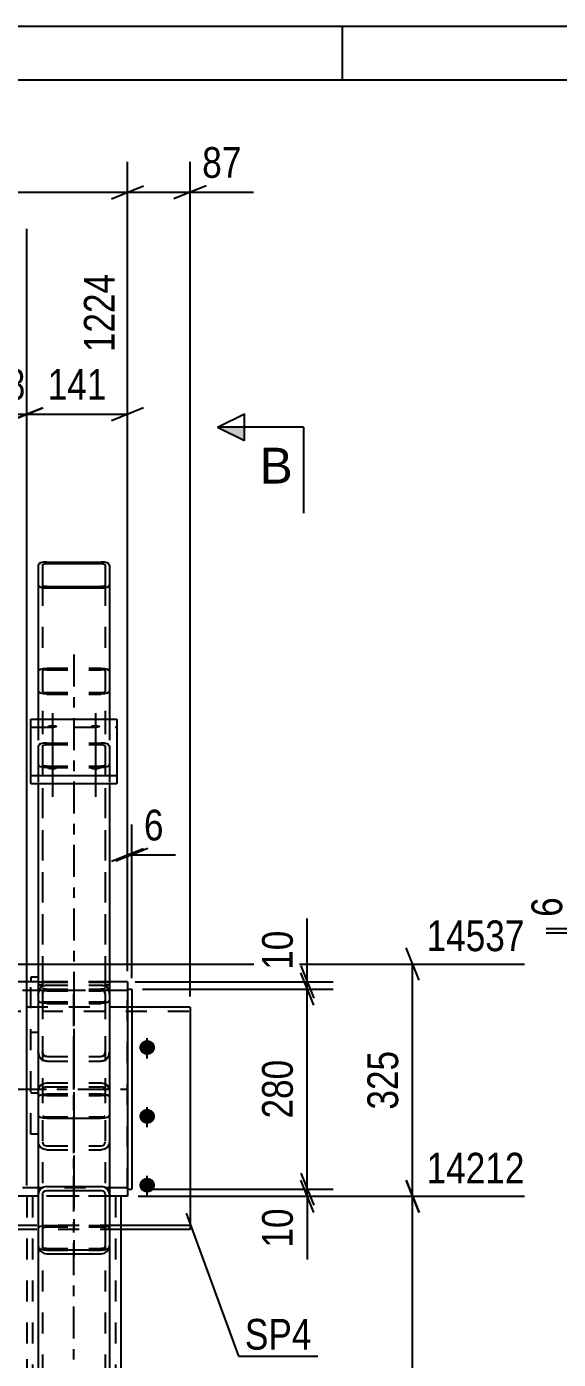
# Model space of a CAD drawing. Header units: millimetres. Extents: x 0 to 841, y 0 to 594.
# Drawn here: x 181.6 to 231.1, y 469.7 to 594 of the extents above; entities that cross this region are included whole.
import ezdxf

# ---------------------------------------------------------------- set-up
doc = ezdxf.new("R2010")
doc.units = ezdxf.units.MM
doc.linetypes.add('DXK_LINE_DOT2', pattern=[3.9198, 1.9599, -1.9599])
doc.linetypes.add('DXK_LINE_DOT3', pattern=[5.9187, 2.979, -0.9799, 0.9799, -0.9799])
doc.styles.add('Arial', font='arial.ttf', dxfattribs={"height": 0.2})
doc.styles.add('Arial Narrow', font='ARIALN.TTF', dxfattribs={"height": 0.2})

# ---------------------------------------------------------------- blocks, each defined once
blk = doc.blocks.new('Unknown-695494452-1133')
at = {"color": 5, "linetype": 'Continuous'}
for p, q in [((841, 594), (0, 594)), ((211, 589), (211, 594)), ((836, 589), (5, 589))]:
    blk.add_line(p, q, dxfattribs=at)
blk = doc.blocks.new('Bolt-695494452-3426 - 3410')
at = {"linetype": 'Continuous'}
for points in [[(192.8, 498.08), (192.65, 498.1), (192.51, 498.14), (192.37, 498.22), (192.26, 498.31), (192.17, 498.43), (192.11, 498.56), (192.07, 498.7), (192.07, 498.84), (192.11, 498.99), (192.17, 499.12), (192.26, 499.23), (192.37, 499.33), (192.51, 499.4), (192.65, 499.45), (192.8, 499.46), (192.96, 499.45), (193.1, 499.4), (193.23, 499.33), (193.35, 499.23), (193.44, 499.12), (193.5, 498.99), (193.53, 498.84), (193.53, 498.7), (193.5, 498.56), (193.44, 498.43), (193.35, 498.31), (193.23, 498.22), (193.1, 498.14), (192.96, 498.1)], [(192.8, 491.66), (192.65, 491.68), (192.51, 491.72), (192.37, 491.79), (192.26, 491.89), (192.17, 492.01), (192.11, 492.14), (192.07, 492.28), (192.07, 492.42), (192.11, 492.56), (192.17, 492.7), (192.26, 492.81), (192.37, 492.91), (192.51, 492.98), (192.65, 493.03), (192.8, 493.04), (192.96, 493.03), (193.1, 492.98), (193.23, 492.91), (193.35, 492.81), (193.44, 492.7), (193.5, 492.56), (193.53, 492.42), (193.53, 492.28), (193.5, 492.14), (193.44, 492.01), (193.35, 491.89), (193.23, 491.79), (193.1, 491.72), (192.96, 491.68)], [(192.8, 485.24), (192.65, 485.26), (192.51, 485.3), (192.37, 485.37), (192.26, 485.47), (192.17, 485.59), (192.11, 485.72), (192.07, 485.86), (192.07, 486), (192.11, 486.14), (192.17, 486.27), (192.26, 486.39), (192.37, 486.49), (192.51, 486.56), (192.65, 486.6), (192.8, 486.62), (192.96, 486.6), (193.1, 486.56), (193.23, 486.49), (193.35, 486.39), (193.44, 486.27), (193.5, 486.14), (193.53, 486), (193.53, 485.86), (193.5, 485.72), (193.44, 485.59), (193.35, 485.47), (193.23, 485.37), (193.1, 485.3), (192.96, 485.26)]]:
    blk.add_hatch(color=1, dxfattribs=at).paths.add_polyline_path(points)
at = {"color": 1, "linetype": 'DXK_LINE_DOT2'}
for p, q in [((179.14, 497.75), (179.14, 499.64)), ((185.97, 497.75), (185.97, 499.64)), ((179.14, 491.33), (179.14, 493.22)), ((179.14, 484.9), (179.14, 486.8)), ((185.97, 484.9), (185.97, 486.8))]:
    blk.add_line(p, q, dxfattribs=at)
at = {"color": 1, "linetype": 'Continuous'}
for p, q in [((192.8, 497.75), (192.8, 499.64)), ((192.8, 491.33), (192.8, 493.22)), ((192.8, 484.9), (192.8, 486.8))]:
    blk.add_line(p, q, dxfattribs=at)
blk = doc.blocks.new('Bolt-695494452-12363 - 3410')
at = {"linetype": 'Continuous'}
for points in [[(183.97, 528.56), (183.87, 528.56), (183.78, 528.57), (183.7, 528.59), (183.62, 528.61), (183.57, 528.64), (183.53, 528.67), (183.51, 528.7), (183.51, 528.73), (183.53, 528.77), (183.57, 528.8), (183.62, 528.82), (183.7, 528.85), (183.78, 528.86), (183.87, 528.87), (183.97, 528.88), (184.07, 528.87), (184.16, 528.86), (184.24, 528.85), (184.32, 528.82), (184.37, 528.8), (184.41, 528.77), (184.43, 528.73), (184.43, 528.7), (184.41, 528.67), (184.37, 528.64), (184.32, 528.61), (184.24, 528.59), (184.16, 528.57), (184.07, 528.56)], [(187.97, 528.56), (187.87, 528.56), (187.78, 528.57), (187.7, 528.59), (187.62, 528.61), (187.57, 528.64), (187.53, 528.67), (187.51, 528.7), (187.51, 528.73), (187.53, 528.77), (187.57, 528.8), (187.62, 528.82), (187.7, 528.85), (187.78, 528.86), (187.87, 528.87), (187.97, 528.88), (188.07, 528.87), (188.16, 528.86), (188.24, 528.85), (188.32, 528.82), (188.37, 528.8), (188.41, 528.77), (188.43, 528.73), (188.43, 528.7), (188.41, 528.67), (188.37, 528.64), (188.32, 528.61), (188.24, 528.59), (188.16, 528.57), (188.07, 528.56)], [(183.97, 524.68), (183.87, 524.68), (183.78, 524.7), (183.7, 524.71), (183.62, 524.73), (183.57, 524.76), (183.53, 524.79), (183.51, 524.82), (183.51, 524.86), (183.53, 524.89), (183.57, 524.92), (183.62, 524.95), (183.7, 524.97), (183.78, 524.99), (183.87, 525), (183.97, 525), (184.07, 525), (184.16, 524.99), (184.24, 524.97), (184.32, 524.95), (184.37, 524.92), (184.41, 524.89), (184.43, 524.86), (184.43, 524.82), (184.41, 524.79), (184.37, 524.76), (184.32, 524.73), (184.24, 524.71), (184.16, 524.7), (184.07, 524.68)], [(187.97, 524.68), (187.87, 524.68), (187.78, 524.7), (187.7, 524.71), (187.62, 524.73), (187.57, 524.76), (187.53, 524.79), (187.51, 524.82), (187.51, 524.86), (187.53, 524.89), (187.57, 524.92), (187.62, 524.95), (187.7, 524.97), (187.78, 524.99), (187.87, 525), (187.97, 525), (188.07, 525), (188.16, 524.99), (188.24, 524.97), (188.32, 524.95), (188.37, 524.92), (188.41, 524.89), (188.43, 524.86), (188.43, 524.82), (188.41, 524.79), (188.37, 524.76), (188.32, 524.73), (188.24, 524.71), (188.16, 524.7), (188.07, 524.68)]]:
    blk.add_hatch(color=1, dxfattribs=at).paths.add_polyline_path(points)
at = {"color": 1, "linetype": 'Continuous'}
for p, q in [((183.97, 529.97), (183.97, 526.02)), ((187.97, 529.97), (187.97, 526.02)), ((183.97, 526.09), (183.97, 522.15)), ((187.97, 526.09), (187.97, 522.15))]:
    blk.add_line(p, q, dxfattribs=at)
blk = doc.blocks.new('Part-695494452-3506 - 3410')
at = {"color": 7, "linetype": 'DXK_LINE_DOT2'}
for p, q in [((191.37, 502.53), (175.14, 502.53)), ((175.14, 502.53), (175.14, 484.89)), ((175.14, 502.17), (196.8, 502.17)), ((190.37, 481.81), (176.58, 481.81)), ((190.37, 482.17), (176.71, 482.17))]:
    blk.add_line(p, q, dxfattribs=at)
at = {"color": 2, "linetype": 'Continuous'}
for p, q in [((196.8, 502.53), (191.37, 502.53)), ((196.8, 502.53), (196.8, 481.81)), ((175.14, 481.81), (175.14, 484.89)), ((176.71, 482.17), (175.14, 482.17)), ((176.58, 481.81), (175.14, 481.81)), ((196.8, 482.17), (190.37, 482.17)), ((196.8, 481.81), (190.37, 481.81))]:
    blk.add_line(p, q, dxfattribs=at)
blk = doc.blocks.new('Part-695494452-12347 - 3410')
at = {"color": 7, "linetype": 'DXK_LINE_DOT3'}
blk.add_line((185.97, 535.42), (185.97, 483.91), dxfattribs=at)
at = {"color": 7, "linetype": 'DXK_LINE_DOT2'}
for p, q in [((183.13, 527.15), (182.87, 527.09)), ((183.44, 527.17), (183.13, 527.15)), ((183.44, 527.17), (188.5, 527.17)), ((188.81, 527.15), (188.5, 527.17)), ((189.07, 527.09), (188.81, 527.15)), ((182.7, 527), (182.64, 526.89)), ((182.64, 526.89), (182.64, 523.41)), ((182.87, 527.09), (182.7, 527)), ((183.04, 526.89), (183.07, 526.95)), ((183.04, 526.89), (183.04, 492.44)), ((183.07, 526.95), (183.15, 526.99)), ((183.15, 526.99), (183.28, 527.02)), ((183.28, 527.02), (183.44, 527.03)), ((183.44, 527.03), (188.5, 527.03)), ((188.5, 527.03), (188.66, 527.02)), ((188.66, 527.02), (188.79, 526.99)), ((188.79, 526.99), (188.87, 526.95)), ((188.87, 526.95), (188.9, 526.89)), ((188.9, 526.89), (188.9, 492.44)), ((189.24, 527), (189.07, 527.09)), ((189.3, 526.89), (189.24, 527)), ((189.3, 526.89), (189.3, 523.41)), ((182.64, 525.16), (182.7, 525.06)), ((182.7, 525.06), (182.87, 524.97)), ((182.87, 524.97), (183.13, 524.91)), ((183.07, 525.11), (183.04, 525.16)), ((183.15, 525.06), (183.07, 525.11)), ((183.13, 524.91), (183.44, 524.89)), ((183.28, 525.03), (183.15, 525.06)), ((183.44, 525.02), (183.28, 525.03)), ((183.44, 525.02), (188.5, 525.02)), ((183.44, 524.89), (188.5, 524.89)), ((188.66, 525.03), (188.5, 525.02)), ((188.5, 524.89), (188.81, 524.91)), ((188.79, 525.06), (188.66, 525.03)), ((188.87, 525.11), (188.79, 525.06)), ((188.81, 524.91), (189.07, 524.97)), ((188.9, 525.16), (188.87, 525.11)), ((189.07, 524.97), (189.24, 525.06)), ((189.24, 525.06), (189.3, 525.16)), ((182.64, 494.17), (182.7, 494.28)), ((182.7, 494.28), (182.87, 494.37)), ((182.87, 494.37), (183.13, 494.42)), ((183.07, 494.22), (183.04, 494.17)), ((183.15, 494.27), (183.07, 494.22)), ((183.13, 494.42), (183.44, 494.45)), ((183.28, 494.3), (183.15, 494.27)), ((183.44, 494.31), (183.28, 494.3)), ((183.44, 494.45), (188.5, 494.45)), ((183.44, 494.31), (188.5, 494.31)), ((188.5, 494.45), (188.81, 494.42)), ((188.66, 494.3), (188.5, 494.31)), ((188.79, 494.27), (188.66, 494.3)), ((188.87, 494.22), (188.79, 494.27)), ((188.81, 494.42), (189.07, 494.37)), ((188.9, 494.17), (188.87, 494.22)), ((189.07, 494.37), (189.24, 494.28)), ((189.24, 494.28), (189.3, 494.17)), ((183.04, 492.44), (183.07, 492.39)), ((183.07, 492.39), (183.15, 492.34)), ((183.15, 492.34), (183.28, 492.31)), ((183.28, 492.31), (183.44, 492.3)), ((183.44, 492.3), (188.5, 492.3)), ((188.5, 492.3), (188.66, 492.31)), ((188.66, 492.31), (188.79, 492.34)), ((188.79, 492.34), (188.87, 492.39)), ((188.87, 492.39), (188.9, 492.44))]:
    blk.add_line(p, q, dxfattribs=at)
at = {"color": 2, "linetype": 'Continuous'}
for p, q in [((182.64, 523.41), (182.64, 492.44)), ((189.3, 523.41), (189.3, 492.44)), ((182.7, 492.33), (182.64, 492.44)), ((182.87, 492.25), (182.7, 492.33)), ((189.24, 492.33), (189.07, 492.25)), ((189.3, 492.44), (189.24, 492.33)), ((183.13, 492.19), (182.87, 492.25)), ((183.44, 492.17), (183.13, 492.19)), ((183.44, 492.17), (188.5, 492.17)), ((188.81, 492.19), (188.5, 492.17)), ((189.07, 492.25), (188.81, 492.19))]:
    blk.add_line(p, q, dxfattribs=at)
blk = doc.blocks.new('Part-695494452-3513 - 3410')
at = {"color": 7, "linetype": 'DXK_LINE_DOT2'}
for p, q in [((182.69, 504.03), (182.64, 503.75)), ((182.64, 503.75), (182.64, 489.97)), ((182.7, 504.08), (182.69, 504.03)), ((183.04, 503.75), (183.07, 503.92)), ((183.04, 503.75), (183.04, 489.97)), ((183.07, 503.92), (183.15, 504.05)), ((183.44, 504.6), (183.13, 504.54)), ((183.15, 504.05), (183.28, 504.15)), ((183.28, 504.15), (183.44, 504.18)), ((183.44, 504.6), (188.5, 504.6)), ((183.44, 504.18), (188.5, 504.18)), ((188.81, 504.54), (188.5, 504.6)), ((188.5, 504.18), (188.66, 504.15)), ((188.66, 504.15), (188.79, 504.05)), ((188.79, 504.05), (188.87, 503.92)), ((188.87, 503.92), (188.9, 503.75)), ((188.9, 503.75), (188.9, 489.97)), ((189.25, 504.03), (189.24, 504.08)), ((189.3, 503.75), (189.25, 504.03)), ((189.3, 503.75), (189.3, 489.97)), ((182.64, 498.36), (182.7, 498.04)), ((183.07, 498.2), (183.04, 498.36)), ((183.15, 498.06), (183.07, 498.2)), ((183.13, 497.57), (183.44, 497.51)), ((183.28, 497.97), (183.15, 498.06)), ((183.44, 497.94), (183.28, 497.97)), ((183.44, 497.94), (188.5, 497.94)), ((183.44, 497.51), (188.5, 497.51)), ((188.66, 497.97), (188.5, 497.94)), ((188.5, 497.51), (188.81, 497.57)), ((188.79, 498.06), (188.66, 497.97)), ((188.87, 498.2), (188.79, 498.06)), ((188.9, 498.36), (188.87, 498.2)), ((189.24, 498.04), (189.3, 498.36)), ((182.64, 494.73), (182.7, 495.02)), ((182.7, 495.02), (182.87, 495.26)), ((182.87, 495.26), (183.13, 495.43)), ((183.07, 494.88), (183.04, 494.73)), ((183.15, 495), (183.07, 494.88)), ((183.13, 495.43), (183.44, 495.48)), ((183.28, 495.08), (183.15, 495)), ((183.44, 495.11), (183.28, 495.08)), ((183.44, 495.48), (188.5, 495.48)), ((183.44, 495.11), (188.5, 495.11)), ((188.5, 495.48), (188.81, 495.43)), ((188.66, 495.08), (188.5, 495.11)), ((188.79, 495), (188.66, 495.08)), ((188.87, 494.88), (188.79, 495)), ((188.81, 495.43), (189.07, 495.26)), ((188.9, 494.73), (188.87, 494.88)), ((189.07, 495.26), (189.24, 495.02)), ((189.24, 495.02), (189.3, 494.73)), ((182.7, 489.68), (182.64, 489.97)), ((183.04, 489.97), (183.07, 489.83)), ((183.07, 489.83), (183.15, 489.7)), ((188.79, 489.7), (188.87, 489.83)), ((188.87, 489.83), (188.9, 489.97)), ((189.3, 489.97), (189.24, 489.68)), ((182.87, 489.44), (182.7, 489.68)), ((183.13, 489.28), (182.87, 489.44)), ((183.44, 489.22), (183.13, 489.28)), ((183.15, 489.7), (183.28, 489.62)), ((183.28, 489.62), (183.44, 489.59)), ((183.44, 489.59), (188.5, 489.59)), ((183.44, 489.22), (188.5, 489.22)), ((188.5, 489.59), (188.66, 489.62)), ((188.81, 489.28), (188.5, 489.22)), ((188.66, 489.62), (188.79, 489.7)), ((189.07, 489.44), (188.81, 489.28)), ((189.24, 489.68), (189.07, 489.44))]:
    blk.add_line(p, q, dxfattribs=at)
at = {"color": 7, "linetype": 'DXK_LINE_DOT3'}
blk.add_line((185.97, 488.93), (185.97, 504.48), dxfattribs=at)
at = {"color": 7, "linetype": 'DXK_LINE_DOT2'}
for centre, start, end in [((183.47, 503.79), 114.3199, 159.2416), ((188.47, 503.79), 20.7584, 65.6801), ((183.47, 498.33), 200.7584, 245.6801), ((188.47, 498.33), 294.3199, 339.2416)]:
    blk.add_arc(centre, 0.827, start, end, dxfattribs=at)
blk = doc.blocks.new('Part-695494452-12361 - 3410')
at = {"color": 2, "linetype": 'Continuous'}
for p, q in [((190.97, 504.23), (191.37, 504.23)), ((191.37, 504.23), (191.37, 485.56)), ((190.97, 485.56), (191.37, 485.56))]:
    blk.add_line(p, q, dxfattribs=at)
at = {"color": 7, "linetype": 'DXK_LINE_DOT2'}
for p, q in [((190.97, 485.56), (190.97, 504.23)), ((190.97, 504.23), (190.97, 504.23)), ((190.97, 504.23), (190.97, 504.23)), ((190.97, 485.56), (190.97, 485.56)), ((190.97, 485.56), (190.97, 485.56))]:
    blk.add_line(p, q, dxfattribs=at)
blk = doc.blocks.new('Part-695494452-3563 - 3410')
at = {"color": 7, "linetype": 'DXK_LINE_DOT3'}
blk.add_line((185.97, 282.23), (185.97, 494.89), dxfattribs=at)
at = {"color": 7, "linetype": 'DXK_LINE_DOT2'}
for p, q in [((190.37, 484.89), (181.57, 484.89)), ((181.57, 484.89), (181.57, 469.71)), ((182.1, 484.89), (182.1, 292.23)), ((189.84, 484.89), (189.84, 292.23))]:
    blk.add_line(p, q, dxfattribs=at)
at = {"color": 2, "linetype": 'Continuous'}
for p, q in [((190.37, 292.23), (190.37, 484.89)), ((181.57, 469.71), (181.57, 307.41))]:
    blk.add_line(p, q, dxfattribs=at)
blk = doc.blocks.new('Part-695494452-3578 - 3410')
at = {"color": 2, "linetype": 'Continuous'}
for p, q in [((182.64, 504.89), (109.4, 504.89)), ((190.97, 504.89), (189.3, 504.89)), ((190.97, 504.89), (190.97, 503.29)), ((190.97, 503.29), (190.97, 484.89)), ((182.64, 484.89), (109.4, 484.89)), ((190.97, 484.89), (189.3, 484.89))]:
    blk.add_line(p, q, dxfattribs=at)
at = {"color": 7, "linetype": 'DXK_LINE_DOT2'}
for p, q in [((109.4, 504.89), (109.4, 484.89)), ((189.3, 504.89), (182.64, 504.89)), ((190.97, 504.77), (190.97, 503.29)), ((190.97, 504.09), (109.4, 504.09)), ((190.97, 485.69), (109.4, 485.69)), ((189.3, 484.89), (182.64, 484.89)), ((190.97, 485.69), (190.97, 485.75))]:
    blk.add_line(p, q, dxfattribs=at)
at = {"color": 7, "linetype": 'DXK_LINE_DOT3'}
blk.add_line((109.4, 494.89), (190.97, 494.89), dxfattribs=at)
blk = doc.blocks.new('Part-695494452-3579 - 3410')
at = {"color": 2, "linetype": 'Continuous'}
for p, q in [((182.64, 505.32), (181.97, 505.32)), ((181.97, 505.32), (181.97, 504.89))]:
    blk.add_line(p, q, dxfattribs=at)
at = {"color": 7, "linetype": 'DXK_LINE_DOT2'}
for p, q in [((181.97, 490.69), (181.97, 504.89)), ((182.64, 505.32), (182.64, 490.69)), ((181.97, 500.21), (182.64, 500.21)), ((181.97, 494.53), (182.64, 494.53)), ((182.64, 490.69), (181.97, 490.69))]:
    blk.add_line(p, q, dxfattribs=at)
blk = doc.blocks.new('Part-695494452-3582 - 3410')
at = {"color": 7, "linetype": 'DXK_LINE_DOT2'}
for p, q in [((182.64, 503.75), (182.7, 504.08)), ((182.64, 503.75), (182.64, 492.44)), ((183.07, 503.91), (183.04, 503.75)), ((183.04, 503.75), (183.04, 485.05)), ((183.15, 504.05), (183.07, 503.91)), ((183.13, 504.54), (183.44, 504.6)), ((183.28, 504.14), (183.15, 504.05)), ((183.44, 504.18), (183.28, 504.14)), ((183.44, 504.6), (188.5, 504.6)), ((183.44, 504.18), (188.5, 504.18)), ((188.5, 504.6), (188.81, 504.54)), ((188.66, 504.14), (188.5, 504.18)), ((188.79, 504.05), (188.66, 504.14)), ((188.87, 503.91), (188.79, 504.05)), ((188.9, 503.75), (188.87, 503.91)), ((188.9, 503.75), (188.9, 485.05)), ((189.24, 504.08), (189.3, 503.75)), ((189.3, 503.75), (189.3, 492.44)), ((182.7, 498.03), (182.64, 498.36)), ((183.04, 498.36), (183.07, 498.19)), ((183.07, 498.19), (183.15, 498.06)), ((183.44, 497.51), (183.13, 497.57)), ((183.15, 498.06), (183.28, 497.96)), ((183.28, 497.96), (183.44, 497.93)), ((183.44, 497.93), (188.5, 497.93)), ((183.44, 497.51), (188.5, 497.51)), ((188.5, 497.93), (188.66, 497.96)), ((188.81, 497.57), (188.5, 497.51)), ((188.66, 497.96), (188.79, 498.06)), ((188.79, 498.06), (188.87, 498.19)), ((188.87, 498.19), (188.9, 498.36)), ((189.3, 498.36), (189.24, 498.03))]:
    blk.add_line(p, q, dxfattribs=at)
at = {"color": 7, "linetype": 'DXK_LINE_DOT3'}
blk.add_line((185.97, 504.48), (185.97, 479.24), dxfattribs=at)
at = {"color": 2, "linetype": 'Continuous'}
for p, q in [((182.64, 492.44), (182.64, 480.29)), ((189.3, 492.44), (189.3, 480.29)), ((182.7, 485.33), (182.64, 485.05)), ((182.87, 485.58), (182.7, 485.33)), ((183.13, 485.74), (182.87, 485.58)), ((183.04, 485.05), (183.07, 485.19)), ((183.04, 485.05), (183.04, 480.29)), ((183.07, 485.19), (183.15, 485.31)), ((183.44, 485.8), (183.13, 485.74)), ((183.15, 485.31), (183.28, 485.39)), ((183.28, 485.39), (183.44, 485.42)), ((183.44, 485.8), (188.5, 485.8)), ((183.44, 485.42), (188.5, 485.42)), ((188.81, 485.74), (188.5, 485.8)), ((188.5, 485.42), (188.66, 485.39)), ((188.66, 485.39), (188.79, 485.31)), ((188.79, 485.31), (188.87, 485.19)), ((189.07, 485.58), (188.81, 485.74)), ((188.87, 485.19), (188.9, 485.05)), ((188.9, 485.05), (188.9, 480.29)), ((189.24, 485.33), (189.07, 485.58)), ((189.3, 485.05), (189.24, 485.33)), ((182.64, 480.29), (182.7, 480)), ((182.7, 480), (182.87, 479.76)), ((183.07, 480.14), (183.04, 480.29)), ((183.15, 480.02), (183.07, 480.14)), ((183.28, 479.94), (183.15, 480.02)), ((183.44, 479.91), (183.28, 479.94)), ((183.44, 479.91), (188.5, 479.91)), ((188.66, 479.94), (188.5, 479.91)), ((188.79, 480.02), (188.66, 479.94)), ((188.87, 480.14), (188.79, 480.02)), ((188.9, 480.29), (188.87, 480.14)), ((189.07, 479.76), (189.24, 480)), ((189.24, 480), (189.3, 480.29)), ((182.87, 479.76), (183.13, 479.59)), ((183.13, 479.59), (183.44, 479.54)), ((183.44, 479.54), (188.5, 479.54)), ((188.5, 479.54), (188.81, 479.59)), ((188.81, 479.59), (189.07, 479.76))]:
    blk.add_line(p, q, dxfattribs=at)
at = {"color": 7, "linetype": 'DXK_LINE_DOT2'}
for centre, start, end in [((183.47, 503.78), 114.3245, 159.2458), ((188.47, 503.78), 20.7542, 65.6755), ((183.47, 498.32), 200.7542, 245.6755), ((188.47, 498.32), 294.3245, 339.2458)]:
    blk.add_arc(centre, 0.828, start, end, dxfattribs=at)
blk = doc.blocks.new('Part-695494452-3583 - 3410')
at = {"color": 7, "linetype": 'DXK_LINE_DOT2'}
for p, q in [((182.7, 482), (182.64, 481.9)), ((182.64, 481.9), (182.64, 480.29)), ((182.87, 482.09), (182.7, 482)), ((183.13, 482.15), (182.87, 482.09)), ((183.04, 481.9), (183.07, 481.95)), ((183.04, 481.9), (183.04, 292.07)), ((183.07, 481.95), (183.15, 481.99)), ((183.44, 482.17), (183.13, 482.15)), ((183.15, 481.99), (183.28, 482.02)), ((183.28, 482.02), (183.44, 482.03)), ((183.44, 482.17), (188.5, 482.17)), ((183.44, 482.03), (188.5, 482.03)), ((188.5, 482.17), (188.81, 482.15)), ((188.5, 482.03), (188.66, 482.02)), ((188.66, 482.02), (188.79, 481.99)), ((188.79, 481.99), (188.87, 481.95)), ((188.81, 482.15), (188.87, 482.14)), ((188.87, 482.14), (189.07, 482.09)), ((188.87, 481.95), (188.9, 481.9)), ((188.9, 481.9), (188.9, 292.07)), ((189.24, 482), (189.07, 482.09)), ((189.3, 481.9), (189.24, 482)), ((189.3, 481.9), (189.3, 480.29)), ((182.7, 480.05), (182.68, 480.08)), ((182.7, 480.05), (182.87, 479.96)), ((182.87, 479.96), (183.13, 479.9)), ((183.07, 480.1), (183.04, 480.15)), ((183.15, 480.06), (183.07, 480.1)), ((183.13, 479.9), (183.44, 479.88)), ((183.28, 480.03), (183.15, 480.06)), ((183.44, 480.02), (183.28, 480.03)), ((183.44, 480.02), (188.5, 480.02)), ((183.44, 479.88), (188.5, 479.88)), ((188.66, 480.03), (188.5, 480.02)), ((188.5, 479.88), (188.81, 479.9)), ((188.79, 480.06), (188.66, 480.03)), ((188.87, 480.1), (188.79, 480.06)), ((188.81, 479.9), (189.07, 479.96)), ((188.9, 480.15), (188.87, 480.1)), ((189.07, 479.96), (189.24, 480.05)), ((189.24, 480.05), (189.26, 480.08))]:
    blk.add_line(p, q, dxfattribs=at)
at = {"color": 2, "linetype": 'Continuous'}
for p, q in [((182.64, 480.29), (182.64, 292.07)), ((182.68, 480.08), (182.64, 480.15)), ((189.26, 480.08), (189.3, 480.15)), ((189.3, 480.29), (189.3, 292.07))]:
    blk.add_line(p, q, dxfattribs=at)
blk = doc.blocks.new('Part-695494452-12343 - 3410')
at = {"color": 7, "linetype": 'DXK_LINE_DOT2'}
for p, q in [((182.64, 533.87), (182.7, 533.98)), ((182.64, 533.87), (182.64, 504.36)), ((182.7, 533.98), (182.87, 534.07)), ((182.87, 534.07), (183.13, 534.14)), ((183.07, 533.92), (183.04, 533.87)), ((183.04, 533.87), (183.04, 504.36)), ((183.15, 533.97), (183.07, 533.92)), ((183.13, 534.14), (183.44, 534.16)), ((183.28, 534), (183.15, 533.97)), ((183.44, 534.01), (183.28, 534)), ((183.44, 534.16), (188.5, 534.16)), ((183.44, 534.01), (188.5, 534.01)), ((188.5, 534.16), (188.81, 534.14)), ((188.66, 534), (188.5, 534.01)), ((188.79, 533.97), (188.66, 534)), ((188.87, 533.92), (188.79, 533.97)), ((188.81, 534.14), (189.07, 534.07)), ((188.9, 533.87), (188.87, 533.92)), ((188.9, 533.87), (188.9, 504.36)), ((189.07, 534.07), (189.24, 533.98)), ((189.24, 533.98), (189.3, 533.87)), ((189.3, 533.87), (189.3, 504.36)), ((182.7, 531.91), (182.64, 532.02)), ((182.87, 531.82), (182.7, 531.91)), ((183.13, 531.75), (182.87, 531.82)), ((183.04, 532.02), (183.07, 531.97)), ((183.07, 531.97), (183.15, 531.92)), ((183.44, 531.73), (183.13, 531.75)), ((183.15, 531.92), (183.28, 531.89)), ((183.28, 531.89), (183.44, 531.88)), ((183.44, 531.88), (188.5, 531.88)), ((183.44, 531.73), (188.5, 531.73)), ((188.5, 531.88), (188.66, 531.89)), ((188.81, 531.75), (188.5, 531.73)), ((188.66, 531.89), (188.79, 531.92)), ((188.79, 531.92), (188.87, 531.97)), ((189.07, 531.82), (188.81, 531.75)), ((188.87, 531.97), (188.9, 532.02)), ((189.24, 531.91), (189.07, 531.82)), ((189.3, 532.02), (189.24, 531.91)), ((182.64, 504.89), (183.04, 504.89)), ((182.7, 504.87), (182.64, 504.87)), ((182.87, 504.87), (182.7, 504.87)), ((183.13, 504.87), (182.87, 504.87)), ((183.04, 504.87), (183.07, 504.87)), ((183.07, 504.87), (183.15, 504.87)), ((183.44, 504.87), (183.13, 504.87)), ((183.15, 504.87), (183.28, 504.87)), ((183.28, 504.87), (183.44, 504.87)), ((183.44, 504.87), (188.5, 504.87)), ((183.44, 504.87), (188.5, 504.87)), ((188.81, 504.87), (188.5, 504.87)), ((188.5, 504.87), (188.66, 504.87)), ((188.66, 504.87), (188.79, 504.87)), ((188.79, 504.87), (188.87, 504.87)), ((189.07, 504.87), (188.81, 504.87)), ((188.87, 504.87), (188.9, 504.87)), ((188.9, 504.89), (189.3, 504.89)), ((189.24, 504.87), (189.07, 504.87)), ((189.3, 504.87), (189.24, 504.87)), ((182.64, 504.61), (183.04, 504.61)), ((182.64, 504.36), (182.7, 504.24)), ((182.7, 504.24), (182.87, 504.15)), ((182.87, 504.15), (183.13, 504.09)), ((183.07, 504.3), (183.04, 504.36)), ((183.15, 504.25), (183.07, 504.3)), ((183.13, 504.09), (183.44, 504.06)), ((183.28, 504.22), (183.15, 504.25)), ((183.44, 504.21), (183.28, 504.22)), ((183.44, 504.21), (188.5, 504.21)), ((183.44, 504.06), (188.5, 504.06)), ((188.66, 504.22), (188.5, 504.21)), ((188.5, 504.06), (188.81, 504.09)), ((188.79, 504.25), (188.66, 504.22)), ((188.87, 504.3), (188.79, 504.25)), ((188.81, 504.09), (189.07, 504.15)), ((188.9, 504.36), (188.87, 504.3)), ((188.9, 504.61), (189.3, 504.61)), ((189.07, 504.15), (189.24, 504.24)), ((189.24, 504.24), (189.3, 504.36))]:
    blk.add_line(p, q, dxfattribs=at)
blk = doc.blocks.new('Part-695494452-12345 - 3410')
at = {"color": 2, "linetype": 'Continuous'}
for p, q in [((182.7, 543.88), (182.64, 543.77)), ((182.64, 543.77), (182.64, 529.4)), ((182.87, 543.98), (182.7, 543.88)), ((183.13, 544.04), (182.87, 543.98)), ((183.04, 543.77), (183.07, 543.83)), ((183.04, 543.77), (183.04, 541.93)), ((183.07, 543.83), (183.15, 543.87)), ((183.44, 544.06), (183.13, 544.04)), ((183.15, 543.87), (183.28, 543.91)), ((183.28, 543.91), (183.44, 543.92)), ((183.44, 544.06), (188.5, 544.06)), ((183.44, 543.92), (188.5, 543.92)), ((188.81, 544.04), (188.5, 544.06)), ((188.5, 543.92), (188.66, 543.91)), ((188.66, 543.91), (188.79, 543.87)), ((188.79, 543.87), (188.87, 543.83)), ((189.07, 543.98), (188.81, 544.04)), ((188.87, 543.83), (188.9, 543.77)), ((188.9, 543.77), (188.9, 541.93)), ((189.24, 543.88), (189.07, 543.98)), ((189.3, 543.77), (189.24, 543.88)), ((189.3, 543.77), (189.3, 529.4)), ((182.64, 541.93), (182.7, 541.82)), ((182.7, 541.82), (182.87, 541.72)), ((182.87, 541.72), (183.13, 541.66)), ((183.07, 541.87), (183.04, 541.93)), ((183.15, 541.82), (183.07, 541.87)), ((183.13, 541.66), (183.44, 541.64)), ((183.28, 541.79), (183.15, 541.82)), ((183.44, 541.78), (183.28, 541.79)), ((183.44, 541.78), (188.5, 541.78)), ((183.44, 541.64), (188.5, 541.64)), ((188.66, 541.79), (188.5, 541.78)), ((188.5, 541.64), (188.81, 541.66)), ((188.79, 541.82), (188.66, 541.79)), ((188.87, 541.87), (188.79, 541.82)), ((188.81, 541.66), (189.07, 541.72)), ((188.9, 541.93), (188.87, 541.87)), ((189.07, 541.72), (189.24, 541.82)), ((189.24, 541.82), (189.3, 541.93))]:
    blk.add_line(p, q, dxfattribs=at)
at = {"color": 7, "linetype": 'DXK_LINE_DOT2'}
for p, q in [((183.04, 541.93), (183.04, 503.17)), ((188.9, 541.93), (188.9, 503.17)), ((182.64, 529.4), (182.64, 503.17)), ((189.3, 529.4), (189.3, 503.17)), ((182.64, 504.88), (182.7, 504.89)), ((182.64, 504.87), (183.04, 504.87)), ((182.7, 504.89), (182.87, 504.89)), ((182.87, 504.89), (183.13, 504.89)), ((183.07, 504.88), (183.04, 504.88)), ((183.15, 504.89), (183.07, 504.88)), ((183.13, 504.89), (183.44, 504.89)), ((183.28, 504.89), (183.15, 504.89)), ((183.44, 504.89), (183.28, 504.89)), ((183.44, 504.89), (188.5, 504.89)), ((183.44, 504.89), (188.5, 504.89)), ((188.5, 504.89), (188.81, 504.89)), ((188.66, 504.89), (188.5, 504.89)), ((188.79, 504.89), (188.66, 504.89)), ((188.87, 504.88), (188.79, 504.89)), ((188.81, 504.89), (189.07, 504.89)), ((188.9, 504.88), (188.87, 504.88)), ((188.9, 504.87), (189.3, 504.87)), ((189.07, 504.89), (189.24, 504.89)), ((189.24, 504.89), (189.3, 504.88)), ((182.64, 504.6), (183.04, 504.6)), ((188.9, 504.6), (189.3, 504.6)), ((182.7, 503.06), (182.64, 503.17)), ((182.87, 502.97), (182.7, 503.06)), ((183.13, 502.9), (182.87, 502.97)), ((183.04, 503.17), (183.07, 503.12)), ((183.07, 503.12), (183.15, 503.07)), ((183.44, 502.88), (183.13, 502.9)), ((183.15, 503.07), (183.28, 503.04)), ((183.28, 503.04), (183.44, 503.03)), ((183.44, 503.03), (188.5, 503.03)), ((183.44, 502.88), (188.5, 502.88)), ((188.5, 503.03), (188.66, 503.04)), ((188.81, 502.9), (188.5, 502.88)), ((188.66, 503.04), (188.79, 503.07)), ((188.79, 503.07), (188.87, 503.12)), ((189.07, 502.97), (188.81, 502.9)), ((188.87, 503.12), (188.9, 503.17)), ((189.24, 503.06), (189.07, 502.97)), ((189.3, 503.17), (189.24, 503.06))]:
    blk.add_line(p, q, dxfattribs=at)
blk = doc.blocks.new('Part-695494452-12349 - 3410')
at = {"color": 2, "linetype": 'Continuous'}
for p, q in [((181.97, 523.41), (181.97, 529.4)), ((181.97, 529.4), (189.97, 529.4)), ((189.97, 529.4), (189.97, 523.41)), ((181.97, 524.16), (189.97, 524.16)), ((181.97, 523.41), (189.97, 523.41))]:
    blk.add_line(p, q, dxfattribs=at)
at = {"color": 7, "linetype": 'DXK_LINE_DOT2'}
blk.add_line((181.97, 528.65), (189.97, 528.65), dxfattribs=at)
blk = doc.blocks.new('StraightDimension-695494452-4562 - 4226')
at = {"color": 7, "linetype": 'Continuous'}
blk.add_line((300.65, 509.44), (229.98, 509.44), dxfattribs=at)
blk = doc.blocks.new('StraightDimension-695494452-4569 - 4226')
at = {"color": 7, "linetype": 'Continuous'}
for p, q in [((232.83, 509.84), (232.83, 513.92)), ((232.83, 509.84), (232.83, 513.92)), ((232.23, 511.34), (233.43, 508.34)), ((300.98, 509.84), (229.98, 509.84)), ((233.43, 507.94), (232.23, 510.94)), ((232.83, 509.44), (232.83, 509.84)), ((300.65, 509.44), (229.98, 509.44))]:
    blk.add_line(p, q, dxfattribs=at)
at = {"color": 0}
blk.add_wipeout([(232.08, 513.39), (227.88, 513.39), (227.88, 510.36), (232.08, 510.36)], dxfattribs=at)
at = {"color": 3, "style": 'Arial Narrow'}
blk.add_text('6', height=2.86, rotation=90.0002, dxfattribs=at).set_placement((231.48, 510.96))
blk = doc.blocks.new('StraightDimension-695494452-3670 - 3410')
at = {"color": 7, "linetype": 'Continuous'}
for p, q in [((181.57, 485.89), (181.57, 575.15)), ((177.69, 485.89), (177.69, 566.45)), ((176.19, 557.24), (179.19, 558.44)), ((183.07, 558.44), (180.07, 557.24)), ((177.69, 557.84), (181.57, 557.84))]:
    blk.add_line(p, q, dxfattribs=at)
at = {"color": 0, "linetype": 'Continuous'}
blk.add_wipeout([(180.97, 575.75), (176.77, 575.75), (176.77, 567.24), (180.97, 567.24)], dxfattribs=at)
at = {"color": 0}
blk.add_wipeout([(182.06, 558.59), (182.06, 562.79), (177.2, 562.79), (177.2, 558.59)], dxfattribs=at)
at = {"color": 3, "linetype": 'Continuous', "style": 'Arial Narrow'}
blk.add_text('1083', height=2.863, rotation=90.0002, dxfattribs=at).set_placement((180.37, 567.84))
at = {"color": 3, "style": 'Arial Narrow'}
blk.add_text('58', height=2.863, dxfattribs=at).set_placement((177.8, 559.19))
blk = doc.blocks.new('StraightDimension-695494452-3703 - 3410')
at = {"color": 7, "linetype": 'Continuous'}
for p, q in [((181.57, 485.89), (181.57, 575.15)), ((190.97, 505.89), (190.97, 570.95)), ((180.07, 557.24), (183.07, 558.44)), ((192.47, 558.44), (189.47, 557.24)), ((181.57, 557.84), (190.97, 557.84))]:
    blk.add_line(p, q, dxfattribs=at)
at = {"color": 0}
blk.add_wipeout([(189.61, 558.59), (189.61, 562.79), (182.93, 562.79), (182.93, 558.59)], dxfattribs=at)
at = {"color": 3, "style": 'Arial Narrow'}
blk.add_text('141', height=2.863, dxfattribs=at).set_placement((183.53, 559.19))
at = {"color": 0, "linetype": 'Continuous'}
blk.add_wipeout([(190.37, 571.55), (186.17, 571.55), (186.17, 563.04), (190.37, 563.04)], dxfattribs=at)
at = {"color": 3, "linetype": 'Continuous', "style": 'Arial Narrow'}
blk.add_text('1224', height=2.863, rotation=90.0002, dxfattribs=at).set_placement((189.77, 563.64))
blk = doc.blocks.new('StraightDimension-695494452-3892 - 3410')
at = {"color": 7, "linetype": 'Continuous'}
for p, q in [((109.4, 507.56), (109.4, 581.4)), ((190.97, 505.89), (190.97, 581.4)), ((110.9, 579.15), (107.9, 577.95)), ((109.4, 578.55), (190.97, 578.55)), ((189.47, 577.95), (192.47, 579.15))]:
    blk.add_line(p, q, dxfattribs=at)
at = {"color": 0}
blk.add_wipeout([(154.44, 579.3), (154.44, 583.5), (145.93, 583.5), (145.93, 579.3)], dxfattribs=at)
at = {"color": 3, "style": 'Arial Narrow'}
blk.add_text('1224', height=2.863, dxfattribs=at).set_placement((146.53, 579.9))
blk = doc.blocks.new('StraightDimension-695494452-3902 - 3410')
at = {"color": 7, "linetype": 'Continuous'}
for p, q in [((190.97, 505.89), (190.97, 581.4)), ((196.8, 503.53), (196.8, 581.4)), ((189.47, 577.95), (192.47, 579.15)), ((190.97, 578.55), (196.8, 578.55)), ((198.3, 579.15), (195.3, 577.95)), ((196.8, 578.55), (202.71, 578.55)), ((196.8, 578.55), (202.71, 578.55))]:
    blk.add_line(p, q, dxfattribs=at)
at = {"color": 0}
blk.add_wipeout([(202.19, 579.3), (202.19, 583.5), (197.33, 583.5), (197.33, 579.3)], dxfattribs=at)
at = {"color": 3, "style": 'Arial Narrow'}
blk.add_text('87', height=2.863, dxfattribs=at).set_placement((197.93, 579.9))
blk = doc.blocks.new('StraightDimension-695494452-4000 - 3410')
at = {"color": 7, "linetype": 'Continuous'}
for p, q in [((218.14, 483.39), (216.94, 486.39)), ((191.97, 484.89), (227.98, 484.89)), ((217.54, 272.23), (217.54, 484.89))]:
    blk.add_line(p, q, dxfattribs=at)
at = {"color": 0, "linetype": 'Continuous'}
blk.add_wipeout([(228.58, 485.49), (228.58, 489.69), (218.24, 489.69), (218.24, 485.49)], dxfattribs=at)
at = {"color": 3, "linetype": 'Continuous', "style": 'Arial Narrow'}
blk.add_text('14212', height=2.863, dxfattribs=at).set_placement((218.84, 486.09))
blk = doc.blocks.new('StraightDimension-695494452-4016 - 3410')
at = {"color": 7, "linetype": 'Continuous'}
for p, q in [((218.14, 505.06), (216.94, 508.06)), ((110.4, 506.56), (227.98, 506.56)), ((217.54, 484.89), (217.54, 506.56)), ((216.94, 486.39), (218.14, 483.39)), ((191.97, 484.89), (227.98, 484.89))]:
    blk.add_line(p, q, dxfattribs=at)
at = {"color": 0}
blk.add_wipeout([(216.79, 499.07), (212.59, 499.07), (212.59, 492.38), (216.79, 492.38)], dxfattribs=at)
at = {"color": 3, "style": 'Arial Narrow'}
blk.add_text('325', height=2.863, rotation=90.0002, dxfattribs=at).set_placement((216.19, 492.98))
at = {"color": 0, "linetype": 'Continuous'}
blk.add_wipeout([(228.58, 507.16), (228.58, 511.36), (218.24, 511.36), (218.24, 507.16)], dxfattribs=at)
at = {"color": 3, "linetype": 'Continuous', "style": 'Arial Narrow'}
blk.add_text('14537', height=2.863, dxfattribs=at).set_placement((218.84, 507.76))
blk = doc.blocks.new('StraightDimension-695494452-8872 - 3410')
at = {"color": 7, "linetype": 'Continuous'}
for p, q in [((109.4, 483.89), (109.4, 461.69)), ((182.64, 484.68), (182.64, 461.69)), ((110.9, 464.69), (107.9, 463.49)), ((109.4, 464.09), (182.64, 464.09)), ((181.14, 463.49), (184.14, 464.69))]:
    blk.add_line(p, q, dxfattribs=at)
at = {"color": 0}
blk.add_wipeout([(150.27, 464.84), (150.27, 469.04), (141.76, 469.04), (141.76, 464.84)], dxfattribs=at)
at = {"color": 3, "style": 'Arial Narrow'}
blk.add_text('1099', height=2.863, dxfattribs=at).set_placement((142.36, 465.44))
blk = doc.blocks.new('StraightDimension-695494452-25674 - 3410')
at = {"color": 7, "linetype": 'Continuous'}
for p, q in [((190.97, 505.89), (190.97, 519.59)), ((191.37, 505.23), (191.37, 519.59)), ((189.47, 516.14), (192.47, 517.34)), ((192.87, 517.34), (189.87, 516.14)), ((190.97, 516.74), (191.37, 516.74)), ((191.37, 516.74), (195.45, 516.74)), ((191.37, 516.74), (195.45, 516.74))]:
    blk.add_line(p, q, dxfattribs=at)
at = {"color": 0}
blk.add_wipeout([(194.92, 517.49), (194.92, 521.69), (191.9, 521.69), (191.9, 517.49)], dxfattribs=at)
at = {"color": 3, "style": 'Arial Narrow'}
blk.add_text('6', height=2.86, dxfattribs=at).set_placement((192.5, 518.09))
blk = doc.blocks.new('StraightDimension-695494452-25685 - 3410')
at = {"color": 7, "linetype": 'Continuous'}
for p, q in [((207.72, 504.89), (207.72, 510.8)), ((207.72, 504.89), (207.72, 510.8)), ((207.12, 506.39), (208.32, 503.39)), ((191.67, 504.89), (210.12, 504.89)), ((208.32, 502.73), (207.12, 505.73)), ((207.72, 504.23), (207.72, 504.89)), ((192.37, 504.23), (210.12, 504.23))]:
    blk.add_line(p, q, dxfattribs=at)
at = {"color": 0}
blk.add_wipeout([(206.97, 510.27), (202.77, 510.27), (202.77, 505.42), (206.97, 505.42)], dxfattribs=at)
at = {"color": 3, "style": 'Arial Narrow'}
blk.add_text('10', height=2.863, rotation=90.0002, dxfattribs=at).set_placement((206.37, 506.02))
blk = doc.blocks.new('StraightDimension-695494452-25686 - 3410')
at = {"color": 7, "linetype": 'Continuous'}
for p, q in [((208.32, 502.73), (207.12, 505.73)), ((192.37, 504.23), (210.12, 504.23)), ((207.72, 485.56), (207.72, 504.23)), ((207.12, 487.06), (208.32, 484.06)), ((192.37, 485.56), (210.12, 485.56))]:
    blk.add_line(p, q, dxfattribs=at)
at = {"color": 0}
blk.add_wipeout([(206.97, 498.24), (202.77, 498.24), (202.77, 491.55), (206.97, 491.55)], dxfattribs=at)
at = {"color": 3, "style": 'Arial Narrow'}
blk.add_text('280', height=2.863, rotation=90.0002, dxfattribs=at).set_placement((206.37, 492.15))
blk = doc.blocks.new('StraightDimension-695494452-25687 - 3410')
at = {"color": 7, "linetype": 'Continuous'}
for p, q in [((207.12, 487.06), (208.32, 484.06)), ((208.32, 483.39), (207.12, 486.39)), ((191.97, 484.89), (210.12, 484.89)), ((192.37, 485.56), (210.12, 485.56)), ((207.72, 484.89), (207.72, 485.56)), ((207.72, 484.89), (207.72, 478.99)), ((207.72, 484.89), (207.72, 478.99))]:
    blk.add_line(p, q, dxfattribs=at)
at = {"color": 0}
blk.add_wipeout([(206.97, 484.37), (202.77, 484.37), (202.77, 479.51), (206.97, 479.51)], dxfattribs=at)
at = {"color": 3, "style": 'Arial Narrow'}
blk.add_text('10', height=2.863, rotation=90.0002, dxfattribs=at).set_placement((206.37, 480.11))
blk = doc.blocks.new('Mark-695494452-3502 - 3410')
at = {"color": 0}
blk.add_wipeout([(208.12, 470.59), (208.12, 473.59), (201.91, 473.59), (201.91, 470.59)], dxfattribs=at)
blk.add_wipeout([(208.12, 470.59), (208.12, 473.59), (201.91, 473.59), (201.91, 470.59)], dxfattribs=at)
at = {"color": 30, "linetype": 'Continuous'}
for p, q in [((196.43, 483.32), (201.31, 469.99)), ((201.31, 469.99), (208.72, 469.99))]:
    blk.add_line(p, q, dxfattribs=at)
at = {"color": 3, "style": 'Arial Narrow'}
blk.add_text('SP4', height=2.863, dxfattribs=at).set_placement((201.91, 470.59))
blk = doc.blocks.new('SectionMark-695494452-4109 - 3410')
at = {"linetype": 'Continuous'}
blk.add_hatch(color=6, dxfattribs=at).paths.add_polyline_path([(201.87, 556.63), (201.87, 555.38), (199.37, 556.63)])
at = {"color": 6, "linetype": 'Continuous'}
for p, q in [((199.37, 556.63), (201.87, 557.88)), ((201.87, 555.38), (201.87, 557.88)), ((207.37, 556.63), (199.37, 556.63)), ((199.37, 556.63), (201.87, 555.38)), ((207.37, 556.63), (207.37, 548.63))]:
    blk.add_line(p, q, dxfattribs=at)
at = {"color": 0, "linetype": 'Continuous'}
blk.add_wipeout([(206.37, 551.38), (206.37, 554.88), (203.26, 554.88), (203.26, 551.38)], dxfattribs=at)
at = {"color": 3, "linetype": 'Continuous', "style": 'Arial'}
blk.add_text('B', height=3.34, dxfattribs=at).set_placement((203.26, 551.38))

msp = doc.modelspace()

# ---------------------------------------------------------------- block references
for name in ['Unknown-695494452-1133', 'Part-695494452-12345 - 3410', 'Part-695494452-12347 - 3410', 'Part-695494452-12343 - 3410', 'Bolt-695494452-12363 - 3410', 'Part-695494452-12349 - 3410', 'Part-695494452-3578 - 3410', 'Part-695494452-3579 - 3410', 'Part-695494452-3513 - 3410', 'Part-695494452-3582 - 3410', 'Part-695494452-12361 - 3410', 'Part-695494452-3506 - 3410', 'Bolt-695494452-3426 - 3410', 'Part-695494452-3563 - 3410', 'Part-695494452-3583 - 3410']:
    msp.add_blockref(name, (0, 0))

# ---------------------------------------------------------------- next in the draw order: block references
for name in ['StraightDimension-695494452-3670 - 3410', 'StraightDimension-695494452-4562 - 4226']:
    msp.add_blockref(name, (0, 0))

# ---------------------------------------------------------------- next in the draw order: block references
for name in ['StraightDimension-695494452-3703 - 3410', 'StraightDimension-695494452-4569 - 4226']:
    msp.add_blockref(name, (0, 0))

# ---------------------------------------------------------------- next in the draw order: block references
for name in ['StraightDimension-695494452-3892 - 3410', 'StraightDimension-695494452-4000 - 3410']:
    msp.add_blockref(name, (0, 0))

# ---------------------------------------------------------------- next in the draw order: block references
msp.add_blockref('StraightDimension-695494452-3902 - 3410', (0, 0))

# ---------------------------------------------------------------- next in the draw order: block references
msp.add_blockref('StraightDimension-695494452-4016 - 3410', (0, 0))

# ---------------------------------------------------------------- next in the draw order: block references
for name in ['StraightDimension-695494452-25674 - 3410', 'StraightDimension-695494452-8872 - 3410']:
    msp.add_blockref(name, (0, 0))

# ---------------------------------------------------------------- next in the draw order: block references
msp.add_blockref('StraightDimension-695494452-25685 - 3410', (0, 0))

# ---------------------------------------------------------------- next in the draw order: block references
msp.add_blockref('StraightDimension-695494452-25686 - 3410', (0, 0))

# ---------------------------------------------------------------- next in the draw order: block references
msp.add_blockref('StraightDimension-695494452-25687 - 3410', (0, 0))

# ---------------------------------------------------------------- next in the draw order: block references
msp.add_blockref('Mark-695494452-3502 - 3410', (0, 0))

# ---------------------------------------------------------------- next in the draw order: block references
msp.add_blockref('SectionMark-695494452-4109 - 3410', (0, 0))

doc.saveas('drawing.dxf')
